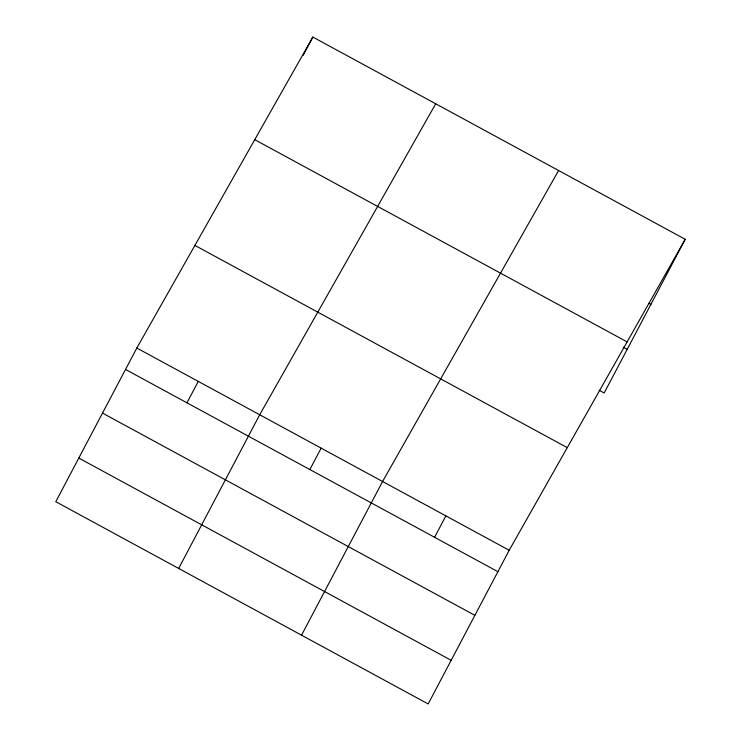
<?xml version="1.0" encoding="UTF-8"?>
<svg xmlns="http://www.w3.org/2000/svg" width="741" height="741" viewBox="0 0 741 741"><rect width="100%" height="100%" fill="white"/><g stroke="black" fill="none" stroke-linecap="round" stroke-linejoin="round"><path stroke-width="1.11" d="M136.816 348.029L55.788 501.713L428.159 703.95L509.187 550.267L685.212 239.287L312.841 37.05L136.816 348.029L509.187 550.267M303.162 55.408L312.841 37.05M186.964 402.817L198.264 381.402M178.674 568.449L259.702 414.765L435.727 103.786M309.849 469.553L321.14 448.138M301.55 635.185L382.578 481.511L558.603 170.523M434.587 537.308L445.878 515.884M685.212 239.287L604.184 392.971L599.154 390.238M648.894 303.264L650.904 304.347M254.756 139.679L627.118 341.907M623.172 347.14L627.192 349.317M194.911 245.41L567.273 447.647M125.525 369.444L497.896 571.682M102.517 413.098L474.879 615.336M78.805 458.068L451.167 660.305"/></g></svg>
